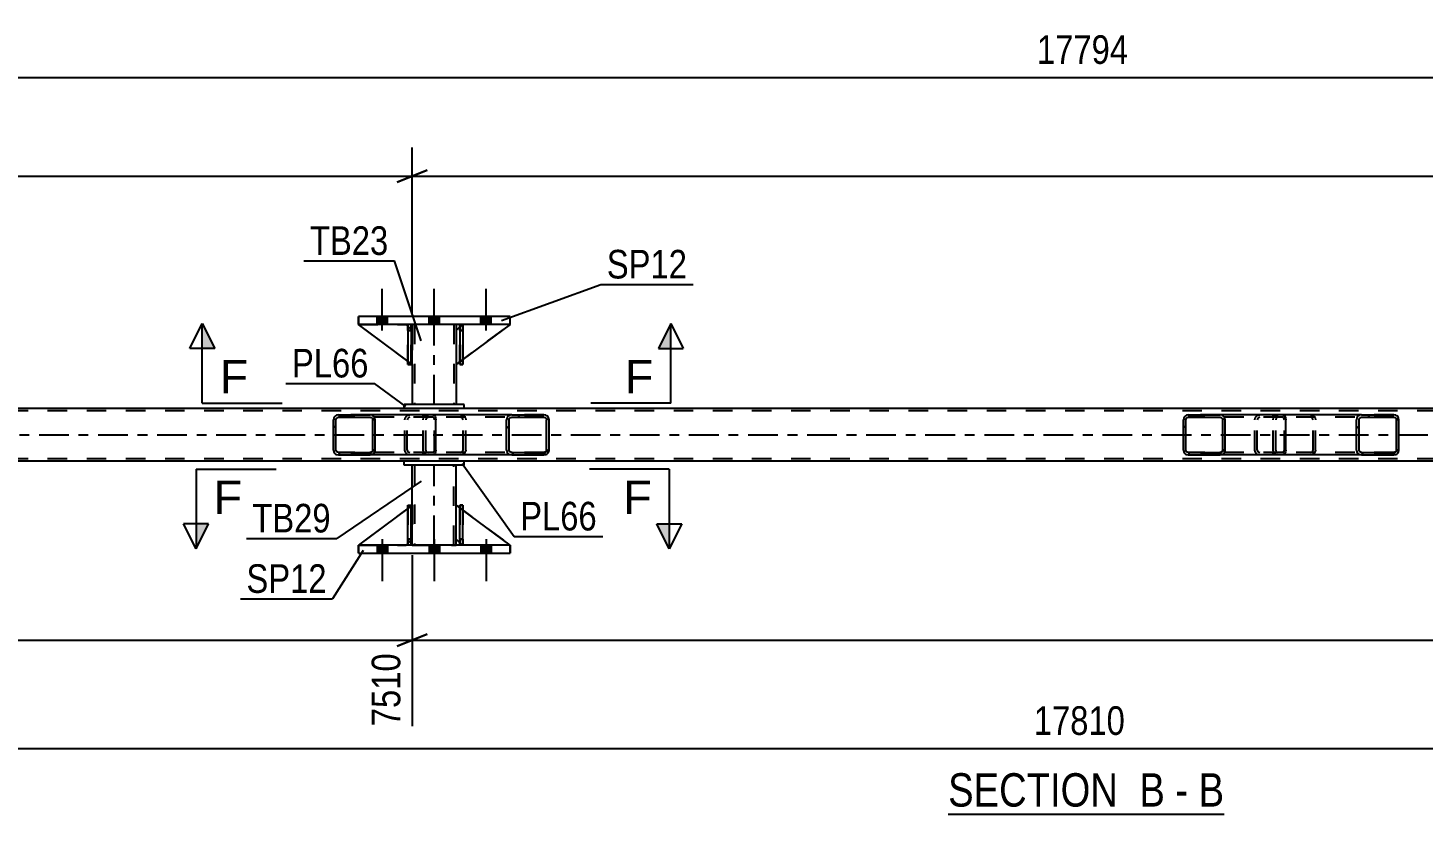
# Model space of a CAD drawing. Header units: millimetres. Extents: x 0 to 841, y 0 to 594.
# Drawn here: x 285.6 to 425.3, y 174.6 to 253.3 of the extents above; entities that cross this region are included whole.
import ezdxf

# ---------------------------------------------------------------- set-up
doc = ezdxf.new("R2010")
doc.units = ezdxf.units.MM
doc.linetypes.add('DXK_LINE_DOT2', pattern=[3.9198, 1.9599, -1.9599])
doc.linetypes.add('DXK_LINE_DOT3', pattern=[5.9187, 2.979, -0.9799, 0.9799, -0.9799])
doc.styles.add('Arial', font='ARIAL.TTF', dxfattribs={"height": 0.2})
doc.styles.add('Arial Narrow', font='ARIALN.TTF', dxfattribs={"height": 0.2})

# ---------------------------------------------------------------- blocks, each defined once
blk = doc.blocks.new('Unknown-275726623-12 - 4230')
at = {"color": 6, "linetype": 'Continuous'}
blk.add_line((377.76, 174.6), (405.41, 174.6), dxfattribs=at)
at = {"color": 0, "linetype": 'Continuous'}
for points in [[(395.87, 175.35), (395.87, 178.85), (377.76, 178.85), (377.76, 175.35)], [(399.48, 175.35), (399.48, 178.85), (396.92, 178.85), (396.92, 175.35)], [(401.8, 175.35), (401.8, 178.85), (400.53, 178.85), (400.53, 175.35)], [(405.41, 175.35), (405.41, 178.85), (402.85, 178.85), (402.85, 175.35)]]:
    blk.add_wipeout(points, dxfattribs=at)
at = {"color": 7, "linetype": 'Continuous', "style": 'Arial Narrow'}
for s, p in [('SECTION ', (377.76, 175.35)), ('B', (396.92, 175.35)), ('B', (402.85, 175.35)), ('-', (400.53, 175.35))]:
    blk.add_text(s, height=3.34, dxfattribs=at).set_placement(p)
blk = doc.blocks.new('Bolt-275726623-4284 - 4230')
at = {"linetype": 'Continuous'}
for points in [[(320.56, 223.61), (321.6, 223.61), (321.6, 224.41), (320.56, 224.41)], [(320.56, 223.61), (321.6, 223.61), (321.6, 224.41), (320.56, 224.41)], [(320.56, 223.61), (321.6, 223.61), (321.6, 224.41), (320.56, 224.41)], [(325.76, 223.61), (326.8, 223.61), (326.8, 224.41), (325.76, 224.41)], [(325.76, 223.61), (326.8, 223.61), (326.8, 224.41), (325.76, 224.41)], [(330.96, 223.61), (332, 223.61), (332, 224.41), (330.96, 224.41)], [(330.96, 223.61), (332, 223.61), (332, 224.41), (330.96, 224.41)], [(330.96, 223.61), (332, 223.61), (332, 224.41), (330.96, 224.41)]]:
    blk.add_hatch(color=1, dxfattribs=at).paths.add_polyline_path(points)
at = {"color": 1, "linetype": 'Continuous'}
for p, q in [((321.08, 223.01), (321.08, 227.21)), ((321.08, 223.01), (321.08, 227.21)), ((321.08, 223.01), (321.08, 227.21)), ((326.28, 223.01), (326.28, 227.21)), ((326.28, 223.01), (326.28, 227.21)), ((331.48, 223.01), (331.48, 227.21)), ((331.48, 223.01), (331.48, 227.21)), ((331.48, 223.01), (331.48, 227.21)), ((320.56, 223.61), (320.56, 224.41)), ((320.56, 223.61), (320.56, 224.41)), ((320.56, 223.61), (320.56, 224.41)), ((321.6, 223.61), (321.6, 224.41)), ((321.6, 223.61), (321.6, 224.41)), ((321.6, 223.61), (321.6, 224.41)), ((325.76, 223.61), (325.76, 224.41)), ((325.76, 223.61), (325.76, 224.41)), ((326.8, 223.61), (326.8, 224.41)), ((326.8, 223.61), (326.8, 224.41)), ((330.96, 223.61), (330.96, 224.41)), ((330.96, 223.61), (330.96, 224.41)), ((330.96, 223.61), (330.96, 224.41)), ((332, 223.61), (332, 224.41)), ((332, 223.61), (332, 224.41)), ((332, 223.61), (332, 224.41))]:
    blk.add_line(p, q, dxfattribs=at)
blk = doc.blocks.new('Part-275726623-4456 - 4230')
at = {"color": 7, "linetype": 'DXK_LINE_DOT2'}
for p, q in [((328.48, 202.13), (328.48, 205.53)), ((328.48, 205.53), (333.88, 201.53)), ((329.08, 201.53), (328.48, 202.13)), ((333.88, 201.53), (329.08, 201.53))]:
    blk.add_line(p, q, dxfattribs=at)
blk = doc.blocks.new('Bolt-275726623-4283 - 4230')
at = {"linetype": 'Continuous'}
for points in [[(321.6, 201.53), (320.56, 201.53), (320.56, 200.73), (321.6, 200.73)], [(321.6, 201.53), (320.56, 201.53), (320.56, 200.73), (321.6, 200.73)], [(321.6, 201.53), (320.56, 201.53), (320.56, 200.73), (321.6, 200.73)], [(326.8, 201.53), (325.76, 201.53), (325.76, 200.73), (326.8, 200.73)], [(326.8, 201.53), (325.76, 201.53), (325.76, 200.73), (326.8, 200.73)], [(332, 201.53), (330.96, 201.53), (330.96, 200.73), (332, 200.73)], [(332, 201.53), (330.96, 201.53), (330.96, 200.73), (332, 200.73)], [(332, 201.53), (330.96, 201.53), (330.96, 200.73), (332, 200.73)]]:
    blk.add_hatch(color=1, dxfattribs=at).paths.add_polyline_path(points)
at = {"color": 1, "linetype": 'Continuous'}
for p, q in [((320.56, 201.53), (320.56, 200.73)), ((320.56, 201.53), (320.56, 200.73)), ((320.56, 201.53), (320.56, 200.73)), ((321.08, 202.13), (321.08, 197.93)), ((321.08, 202.13), (321.08, 197.93)), ((321.08, 202.13), (321.08, 197.93)), ((321.6, 201.53), (321.6, 200.73)), ((321.6, 201.53), (321.6, 200.73)), ((321.6, 201.53), (321.6, 200.73)), ((325.76, 201.53), (325.76, 200.73)), ((325.76, 201.53), (325.76, 200.73)), ((326.28, 202.13), (326.28, 197.93)), ((326.28, 202.13), (326.28, 197.93)), ((326.8, 201.53), (326.8, 200.73)), ((326.8, 201.53), (326.8, 200.73)), ((330.96, 201.53), (330.96, 200.73)), ((330.96, 201.53), (330.96, 200.73)), ((330.96, 201.53), (330.96, 200.73)), ((331.48, 202.13), (331.48, 197.93)), ((331.48, 202.13), (331.48, 197.93)), ((331.48, 202.13), (331.48, 197.93)), ((332, 201.53), (332, 200.73)), ((332, 201.53), (332, 200.73)), ((332, 201.53), (332, 200.73))]:
    blk.add_line(p, q, dxfattribs=at)
blk = doc.blocks.new('Part-275726623-4400 - 4230')
at = {"color": 2, "linetype": 'Continuous'}
for p, q in [((324.08, 223.61), (324.08, 223.01)), ((328.48, 223.61), (328.48, 223.01)), ((324.08, 219.61), (324.08, 215.61)), ((328.48, 219.61), (328.48, 215.61))]:
    blk.add_line(p, q, dxfattribs=at)
at = {"color": 7, "linetype": 'DXK_LINE_DOT2'}
for p, q in [((328.48, 223.61), (324.08, 223.61)), ((324.08, 223.01), (324.08, 219.61)), ((324.32, 223.61), (324.32, 215.61)), ((328.24, 223.61), (328.24, 215.61)), ((328.48, 223.01), (328.48, 219.61)), ((328.48, 215.61), (324.08, 215.61))]:
    blk.add_line(p, q, dxfattribs=at)
at = {"color": 7, "linetype": 'DXK_LINE_DOT3'}
blk.add_line((326.28, 215.61), (326.28, 223.61), dxfattribs=at)
blk = doc.blocks.new('Part-275726623-4293 - 4230')
at = {"color": 7, "linetype": 'DXK_LINE_DOT2'}
for p, q in [((720.69, 214.97), (61.78, 214.97)), ((329.28, 215.21), (323.28, 215.21)), ((720.69, 210.17), (61.78, 210.17)), ((329.28, 209.93), (323.28, 209.93))]:
    blk.add_line(p, q, dxfattribs=at)
at = {"color": 2, "linetype": 'Continuous'}
for p, q in [((323.28, 215.21), (159.02, 215.21)), ((578.7, 215.21), (329.28, 215.21)), ((323.28, 209.93), (159.02, 209.93)), ((578.7, 209.93), (329.28, 209.93))]:
    blk.add_line(p, q, dxfattribs=at)
at = {"color": 7, "linetype": 'DXK_LINE_DOT3'}
blk.add_line((61.78, 212.57), (720.69, 212.57), dxfattribs=at)
blk = doc.blocks.new('Part-275726623-4294 - 4230')
at = {"linetype": 'Continuous'}
h = blk.add_hatch(dxfattribs=at)
h.set_pattern_fill('', scale=0.7, style=0, pattern_type=0)
h.set_pattern_definition([(45, (422.8798, 214.2723), (-1.57154, 1.57154), [])])
h.paths.add_polyline_path([(422.92, 214.09), (422.88, 214.27), (422.77, 214.43), (422.6, 214.53), (422.41, 214.57), (419.17, 214.57), (418.98, 214.53), (418.81, 214.43), (418.7, 214.27), (418.66, 214.09), (418.66, 211.05), (418.7, 210.86), (418.81, 210.71), (418.98, 210.61), (419.17, 210.57), (422.41, 210.57), (422.6, 210.61), (422.77, 210.71), (422.88, 210.86), (422.92, 211.05)])
h.paths.add_polyline_path([(422.64, 210.96), (422.59, 210.88), (422.51, 210.83), (422.41, 210.81), (419.17, 210.81), (419.08, 210.83), (418.99, 210.88), (418.94, 210.96), (418.92, 211.05), (418.92, 214.09), (418.94, 214.18), (418.99, 214.26), (419.08, 214.31), (419.17, 214.33), (422.41, 214.33), (422.51, 214.31), (422.59, 214.26), (422.64, 214.18), (422.66, 214.09), (422.66, 211.05)])
at = {"color": 7, "linetype": 'DXK_LINE_DOT2'}
for p, q in [((410.31, 214.09), (410.35, 214.27)), ((410.31, 211.05), (410.31, 214.09)), ((410.59, 214.18), (410.57, 214.09)), ((410.57, 211.05), (410.57, 214.09)), ((410.64, 214.26), (410.59, 214.18)), ((410.63, 214.53), (410.82, 214.57)), ((410.73, 214.31), (410.64, 214.26)), ((410.82, 214.33), (410.73, 214.31)), ((411.3, 214.57), (410.82, 214.57)), ((422.41, 214.33), (410.82, 214.33)), ((414.06, 214.57), (414.25, 214.53)), ((414.16, 214.31), (414.06, 214.33)), ((414.24, 214.26), (414.16, 214.31)), ((414.29, 214.18), (414.24, 214.26)), ((414.31, 214.09), (414.29, 214.18)), ((414.31, 211.05), (414.31, 214.09)), ((414.53, 214.27), (414.57, 214.09)), ((414.57, 211.05), (414.57, 214.09)), ((422.41, 214.57), (419.17, 214.57)), ((410.35, 210.86), (410.31, 211.05)), ((410.57, 211.05), (410.59, 210.96)), ((414.29, 210.96), (414.31, 211.05)), ((414.57, 211.05), (414.53, 210.86)), ((410.59, 210.96), (410.64, 210.88)), ((410.82, 210.57), (410.63, 210.61)), ((410.64, 210.88), (410.73, 210.83)), ((410.73, 210.83), (410.82, 210.81)), ((422.41, 210.81), (410.82, 210.81)), ((411.3, 210.57), (410.82, 210.57)), ((414.06, 210.81), (414.16, 210.83)), ((414.25, 210.61), (414.06, 210.57)), ((414.16, 210.83), (414.24, 210.88)), ((414.24, 210.88), (414.29, 210.96)), ((422.41, 210.57), (419.17, 210.57))]:
    blk.add_line(p, q, dxfattribs=at)
at = {"color": 2, "linetype": 'Continuous'}
for p, q in [((419.17, 214.57), (411.3, 214.57)), ((418.7, 214.27), (418.66, 214.09)), ((418.66, 211.05), (418.66, 214.09)), ((418.92, 214.09), (418.94, 214.18)), ((418.92, 211.05), (418.92, 214.09)), ((418.94, 214.18), (418.99, 214.26)), ((419.17, 214.57), (418.98, 214.53)), ((418.99, 214.26), (419.08, 214.31)), ((419.08, 214.31), (419.17, 214.33)), ((419.17, 214.57), (422.41, 214.57)), ((419.17, 214.33), (422.41, 214.33)), ((422.6, 214.53), (422.41, 214.57)), ((422.41, 214.33), (422.51, 214.31)), ((422.51, 214.31), (422.59, 214.26)), ((422.59, 214.26), (422.64, 214.18)), ((422.64, 214.18), (422.66, 214.09)), ((422.66, 211.05), (422.66, 214.09)), ((422.92, 214.09), (422.88, 214.27)), ((422.92, 211.05), (422.92, 214.09)), ((418.66, 211.05), (418.7, 210.86)), ((418.94, 210.96), (418.92, 211.05)), ((422.66, 211.05), (422.64, 210.96)), ((422.88, 210.86), (422.92, 211.05)), ((419.17, 210.57), (411.3, 210.57)), ((418.99, 210.88), (418.94, 210.96)), ((418.98, 210.61), (419.17, 210.57)), ((419.08, 210.83), (418.99, 210.88)), ((419.17, 210.81), (419.08, 210.83)), ((419.17, 210.81), (422.41, 210.81)), ((419.17, 210.57), (422.41, 210.57)), ((422.51, 210.83), (422.41, 210.81)), ((422.41, 210.57), (422.6, 210.61)), ((422.59, 210.88), (422.51, 210.83)), ((422.64, 210.96), (422.59, 210.88))]:
    blk.add_line(p, q, dxfattribs=at)
at = {"color": 7, "linetype": 'DXK_LINE_DOT2'}
for centre, start, end in [((410.8, 214.07), 110.7583, 155.68), ((414.08, 214.07), 24.32, 69.2417), ((410.8, 211.07), 204.32, 249.2417), ((414.08, 211.07), 290.7583, 335.68)]:
    blk.add_arc(centre, 0.496, start, end, dxfattribs=at)
at = {"color": 2, "linetype": 'Continuous'}
for centre, start, end in [((419.15, 214.07), 110.7583, 155.68), ((422.43, 214.07), 24.32, 69.2417), ((419.15, 211.07), 204.32, 249.2417), ((422.43, 211.07), 290.7583, 335.68)]:
    blk.add_arc(centre, 0.496, start, end, dxfattribs=at)
blk = doc.blocks.new('Part-275726623-4426 - 4230')
at = {"color": 2, "linetype": 'Continuous'}
for p, q in [((329.28, 209.93), (323.28, 209.93)), ((323.28, 209.53), (323.28, 209.93)), ((329.28, 209.53), (329.28, 209.93)), ((329.28, 209.53), (323.28, 209.53))]:
    blk.add_line(p, q, dxfattribs=at)
blk = doc.blocks.new('Part-275726623-4454 - 4230')
at = {"color": 7, "linetype": 'DXK_LINE_DOT2'}
for p, q in [((324.08, 205.53), (318.68, 201.53)), ((324.08, 202.13), (324.08, 205.53)), ((324.08, 205.53), (324.08, 202.13)), ((318.68, 201.53), (323.48, 201.53)), ((323.48, 201.53), (324.08, 202.13)), ((324.08, 202.13), (323.48, 201.53)), ((324.08, 202.13), (324.08, 202.13))]:
    blk.add_line(p, q, dxfattribs=at)
blk = doc.blocks.new('Part-275726623-4448 - 4230')
at = {"color": 7, "linetype": 'DXK_LINE_DOT2'}
for p, q in [((329.08, 223.61), (328.48, 223.01)), ((328.48, 219.61), (333.88, 223.61)), ((328.48, 223.01), (328.48, 219.61)), ((333.88, 223.61), (329.08, 223.61))]:
    blk.add_line(p, q, dxfattribs=at)
blk = doc.blocks.new('Part-275726623-4388 - 4230')
at = {"linetype": 'Continuous'}
h = blk.add_hatch(dxfattribs=at)
h.set_pattern_fill('', scale=0.7, style=0, pattern_type=0)
h.set_pattern_definition([(45, (320.3349, 214.2723), (-1.57154, 1.57154), [])])
h.paths.add_polyline_path([(320.37, 214.09), (320.33, 214.27), (320.23, 214.43), (320.06, 214.53), (319.87, 214.57), (316.69, 214.57), (316.49, 214.53), (316.33, 214.43), (316.22, 214.27), (316.18, 214.09), (316.18, 211.05), (316.22, 210.86), (316.33, 210.71), (316.49, 210.61), (316.69, 210.57), (319.87, 210.57), (320.06, 210.61), (320.23, 210.71), (320.33, 210.86), (320.37, 211.05)])
h.paths.add_polyline_path([(320.1, 210.96), (320.05, 210.88), (319.97, 210.83), (319.87, 210.81), (316.69, 210.81), (316.59, 210.83), (316.51, 210.88), (316.45, 210.96), (316.43, 211.05), (316.43, 214.09), (316.45, 214.18), (316.51, 214.26), (316.59, 214.31), (316.69, 214.33), (319.87, 214.33), (319.97, 214.31), (320.05, 214.26), (320.1, 214.18), (320.12, 214.09), (320.12, 211.05)])
at = {"color": 2, "linetype": 'Continuous'}
for p, q in [((316.22, 214.27), (316.18, 214.09)), ((316.18, 211.05), (316.18, 214.09)), ((316.43, 214.09), (316.45, 214.18)), ((316.43, 211.05), (316.43, 214.09)), ((316.45, 214.18), (316.51, 214.26)), ((316.69, 214.57), (316.49, 214.53)), ((316.51, 214.26), (316.59, 214.31)), ((316.59, 214.31), (316.69, 214.33)), ((316.69, 214.57), (319.87, 214.57)), ((316.69, 214.33), (319.87, 214.33)), ((326.17, 214.57), (319.87, 214.57)), ((320.06, 214.53), (319.87, 214.57)), ((319.87, 214.33), (319.97, 214.31)), ((319.97, 214.31), (320.05, 214.26)), ((320.05, 214.26), (320.1, 214.18)), ((320.1, 214.18), (320.12, 214.09)), ((320.12, 211.05), (320.12, 214.09)), ((320.37, 214.09), (320.33, 214.27)), ((320.37, 211.05), (320.37, 214.09)), ((326.17, 214.57), (326.27, 214.53)), ((326.27, 214.53), (326.36, 214.43)), ((326.36, 214.43), (326.42, 214.27)), ((326.42, 214.27), (326.44, 214.09)), ((326.44, 211.05), (326.44, 214.09)), ((316.18, 211.05), (316.22, 210.86)), ((316.45, 210.96), (316.43, 211.05)), ((320.12, 211.05), (320.1, 210.96)), ((320.33, 210.86), (320.37, 211.05)), ((326.44, 211.05), (326.42, 210.86)), ((316.51, 210.88), (316.45, 210.96)), ((316.49, 210.61), (316.69, 210.57)), ((316.59, 210.83), (316.51, 210.88)), ((316.69, 210.81), (316.59, 210.83)), ((316.69, 210.81), (319.87, 210.81)), ((316.69, 210.57), (319.87, 210.57)), ((319.97, 210.83), (319.87, 210.81)), ((319.87, 210.57), (320.06, 210.61)), ((326.17, 210.57), (319.87, 210.57)), ((320.05, 210.88), (319.97, 210.83)), ((320.1, 210.96), (320.05, 210.88)), ((326.27, 210.61), (326.17, 210.57)), ((326.36, 210.71), (326.27, 210.61)), ((326.42, 210.86), (326.36, 210.71))]:
    blk.add_line(p, q, dxfattribs=at)
at = {"color": 7, "linetype": 'DXK_LINE_DOT2'}
for p, q in [((319.87, 214.57), (316.69, 214.57)), ((326.17, 214.33), (316.69, 214.33)), ((323.33, 214.09), (323.37, 214.27)), ((323.33, 211.05), (323.33, 214.09)), ((323.6, 214.18), (323.58, 214.09)), ((323.58, 211.05), (323.58, 214.09)), ((323.66, 214.26), (323.6, 214.18)), ((323.64, 214.53), (323.84, 214.57)), ((323.74, 214.31), (323.66, 214.26)), ((323.84, 214.33), (323.74, 214.31)), ((325.18, 214.33), (325.18, 214.57)), ((326.22, 214.31), (326.17, 214.33)), ((326.27, 214.26), (326.22, 214.31)), ((326.3, 214.18), (326.27, 214.26)), ((326.31, 214.09), (326.3, 214.18)), ((326.31, 211.05), (326.31, 214.09)), ((323.37, 210.86), (323.33, 211.05)), ((323.58, 211.05), (323.6, 210.96)), ((326.3, 210.96), (326.31, 211.05)), ((326.17, 210.81), (316.69, 210.81)), ((319.87, 210.57), (316.69, 210.57)), ((323.6, 210.96), (323.66, 210.88)), ((323.84, 210.57), (323.64, 210.61)), ((323.66, 210.88), (323.68, 210.86)), ((323.68, 210.86), (323.74, 210.83)), ((323.74, 210.83), (323.84, 210.81)), ((325.18, 210.57), (325.18, 210.81)), ((326.17, 210.81), (326.22, 210.83)), ((326.22, 210.83), (326.27, 210.88)), ((326.27, 210.88), (326.3, 210.96))]:
    blk.add_line(p, q, dxfattribs=at)
at = {"color": 2, "linetype": 'Continuous'}
for centre, start, end in [((316.67, 214.07), 111.1941, 156.1506), ((319.88, 214.07), 23.8494, 68.8059), ((316.67, 211.06), 203.8494, 248.8059), ((319.88, 211.06), 291.1941, 336.1506)]:
    blk.add_arc(centre, 0.492, start, end, dxfattribs=at)
at = {"color": 7, "linetype": 'DXK_LINE_DOT2'}
for centre, start, end in [((323.82, 214.07), 111.1941, 156.1506), ((323.82, 211.06), 203.8494, 248.8059)]:
    blk.add_arc(centre, 0.492, start, end, dxfattribs=at)
blk = doc.blocks.new('Part-275726623-4389 - 4230')
at = {"linetype": 'Continuous'}
h = blk.add_hatch(dxfattribs=at)
h.set_pattern_fill('', scale=0.7, style=0, pattern_type=0)
h.set_pattern_definition([(45, (337.7456, 214.2723), (-1.57154, 1.57154), [])])
h.paths.add_polyline_path([(337.78, 214.09), (337.75, 214.27), (337.63, 214.43), (337.47, 214.53), (337.27, 214.57), (334.04, 214.57), (333.84, 214.53), (333.68, 214.43), (333.57, 214.27), (333.53, 214.09), (333.53, 211.05), (333.57, 210.86), (333.68, 210.71), (333.84, 210.61), (334.04, 210.57), (337.27, 210.57), (337.47, 210.61), (337.63, 210.71), (337.75, 210.86), (337.78, 211.05)])
h.paths.add_polyline_path([(337.51, 210.96), (337.45, 210.88), (337.37, 210.83), (337.27, 210.81), (334.04, 210.81), (333.94, 210.83), (333.86, 210.88), (333.8, 210.96), (333.78, 211.05), (333.78, 214.09), (333.8, 214.18), (333.86, 214.26), (333.94, 214.31), (334.04, 214.33), (337.27, 214.33), (337.37, 214.31), (337.45, 214.26), (337.51, 214.18), (337.53, 214.09), (337.53, 211.05)])
at = {"color": 7, "linetype": 'DXK_LINE_DOT2'}
for p, q in [((325.18, 214.09), (325.22, 214.27)), ((325.18, 211.05), (325.18, 214.09)), ((325.45, 214.18), (325.43, 214.09)), ((325.43, 211.05), (325.43, 214.09)), ((325.51, 214.26), (325.45, 214.18)), ((325.49, 214.53), (325.69, 214.57)), ((325.59, 214.31), (325.51, 214.26)), ((325.69, 214.33), (325.59, 214.31)), ((326.17, 214.57), (325.69, 214.57)), ((337.27, 214.33), (325.69, 214.33)), ((328.92, 214.57), (329.12, 214.53)), ((329.02, 214.31), (328.92, 214.33)), ((329.1, 214.26), (329.02, 214.31)), ((329.16, 214.18), (329.1, 214.26)), ((329.18, 214.09), (329.16, 214.18)), ((329.18, 211.05), (329.18, 214.09)), ((329.4, 214.27), (329.44, 214.09)), ((329.44, 211.05), (329.44, 214.09)), ((337.27, 214.57), (334.04, 214.57)), ((325.22, 210.86), (325.18, 211.05)), ((325.43, 211.05), (325.45, 210.96)), ((329.16, 210.96), (329.18, 211.05)), ((329.44, 211.05), (329.4, 210.86)), ((325.45, 210.96), (325.51, 210.88)), ((325.69, 210.57), (325.49, 210.61)), ((325.51, 210.88), (325.59, 210.83)), ((325.59, 210.83), (325.69, 210.81)), ((337.27, 210.81), (325.69, 210.81)), ((326.17, 210.57), (325.69, 210.57)), ((328.92, 210.81), (329.02, 210.83)), ((329.12, 210.61), (328.92, 210.57)), ((329.02, 210.83), (329.1, 210.88)), ((329.1, 210.88), (329.16, 210.96)), ((337.27, 210.57), (334.04, 210.57))]:
    blk.add_line(p, q, dxfattribs=at)
at = {"color": 2, "linetype": 'Continuous'}
for p, q in [((334.04, 214.57), (326.17, 214.57)), ((333.57, 214.27), (333.53, 214.09)), ((333.53, 211.05), (333.53, 214.09)), ((333.78, 214.09), (333.8, 214.18)), ((333.78, 211.05), (333.78, 214.09)), ((333.8, 214.18), (333.86, 214.26)), ((334.04, 214.57), (333.84, 214.53)), ((333.86, 214.26), (333.94, 214.31)), ((333.94, 214.31), (334.04, 214.33)), ((334.04, 214.57), (337.27, 214.57)), ((334.04, 214.33), (337.27, 214.33)), ((337.47, 214.53), (337.27, 214.57)), ((337.27, 214.33), (337.37, 214.31)), ((337.37, 214.31), (337.45, 214.26)), ((337.45, 214.26), (337.51, 214.18)), ((337.51, 214.18), (337.53, 214.09)), ((337.53, 211.05), (337.53, 214.09)), ((337.78, 214.09), (337.75, 214.27)), ((337.78, 211.05), (337.78, 214.09)), ((333.53, 211.05), (333.57, 210.86)), ((333.8, 210.96), (333.78, 211.05)), ((337.53, 211.05), (337.51, 210.96)), ((337.75, 210.86), (337.78, 211.05)), ((334.04, 210.57), (326.17, 210.57)), ((333.86, 210.88), (333.8, 210.96)), ((333.84, 210.61), (334.04, 210.57)), ((333.94, 210.83), (333.86, 210.88)), ((334.04, 210.81), (333.94, 210.83)), ((334.04, 210.81), (337.27, 210.81)), ((334.04, 210.57), (337.27, 210.57)), ((337.37, 210.83), (337.27, 210.81)), ((337.27, 210.57), (337.47, 210.61)), ((337.45, 210.88), (337.37, 210.83)), ((337.51, 210.96), (337.45, 210.88))]:
    blk.add_line(p, q, dxfattribs=at)
at = {"color": 7, "linetype": 'DXK_LINE_DOT2'}
for centre, start, end in [((325.67, 214.07), 110.7583, 155.68), ((328.94, 214.07), 24.32, 69.2417), ((325.67, 211.07), 204.32, 249.2417), ((328.94, 211.07), 290.7583, 335.68)]:
    blk.add_arc(centre, 0.496, start, end, dxfattribs=at)
at = {"color": 2, "linetype": 'Continuous'}
for centre, start, end in [((334.02, 214.07), 110.7583, 155.68), ((337.29, 214.07), 24.32, 69.2417), ((334.02, 211.07), 204.32, 249.2417), ((337.29, 211.07), 290.7583, 335.68)]:
    blk.add_arc(centre, 0.496, start, end, dxfattribs=at)
blk = doc.blocks.new('Part-275726623-4390 - 4230')
at = {"linetype": 'Continuous'}
h = blk.add_hatch(dxfattribs=at)
h.set_pattern_fill('', scale=0.7, style=0, pattern_type=0)
h.set_pattern_definition([(45, (405.469, 214.2723), (-1.57154, 1.57154), [])])
h.paths.add_polyline_path([(405.51, 214.09), (405.47, 214.27), (405.36, 214.43), (405.2, 214.53), (405, 214.57), (401.82, 214.57), (401.63, 214.53), (401.46, 214.43), (401.36, 214.27), (401.32, 214.09), (401.32, 211.05), (401.36, 210.86), (401.46, 210.71), (401.63, 210.61), (401.82, 210.57), (405, 210.57), (405.2, 210.61), (405.36, 210.71), (405.47, 210.86), (405.51, 211.05)])
h.paths.add_polyline_path([(405.24, 210.96), (405.18, 210.88), (405.1, 210.83), (405, 210.81), (401.82, 210.81), (401.72, 210.83), (401.64, 210.88), (401.59, 210.96), (401.57, 211.05), (401.57, 214.09), (401.59, 214.18), (401.64, 214.26), (401.72, 214.31), (401.82, 214.33), (405, 214.33), (405.1, 214.31), (405.18, 214.26), (405.24, 214.18), (405.26, 214.09), (405.26, 211.05)])
at = {"color": 2, "linetype": 'Continuous'}
for p, q in [((401.36, 214.27), (401.32, 214.09)), ((401.32, 211.05), (401.32, 214.09)), ((401.57, 214.09), (401.59, 214.18)), ((401.57, 211.05), (401.57, 214.09)), ((401.59, 214.18), (401.64, 214.26)), ((401.82, 214.57), (401.63, 214.53)), ((401.64, 214.26), (401.72, 214.31)), ((401.72, 214.31), (401.82, 214.33)), ((401.82, 214.57), (405, 214.57)), ((401.82, 214.33), (405, 214.33)), ((411.3, 214.57), (405, 214.57)), ((405.2, 214.53), (405, 214.57)), ((405, 214.33), (405.1, 214.31)), ((405.1, 214.31), (405.18, 214.26)), ((405.18, 214.26), (405.24, 214.18)), ((405.24, 214.18), (405.26, 214.09)), ((405.26, 211.05), (405.26, 214.09)), ((405.51, 214.09), (405.47, 214.27)), ((405.51, 211.05), (405.51, 214.09)), ((411.3, 214.57), (411.41, 214.53)), ((411.41, 214.53), (411.5, 214.43)), ((411.5, 214.43), (411.56, 214.27)), ((411.56, 214.27), (411.58, 214.09)), ((411.58, 211.05), (411.58, 214.09)), ((401.32, 211.05), (401.36, 210.86)), ((401.59, 210.96), (401.57, 211.05)), ((405.26, 211.05), (405.24, 210.96)), ((405.47, 210.86), (405.51, 211.05)), ((411.58, 211.05), (411.56, 210.86)), ((401.64, 210.88), (401.59, 210.96)), ((401.63, 210.61), (401.82, 210.57)), ((401.72, 210.83), (401.64, 210.88)), ((401.82, 210.81), (401.72, 210.83)), ((401.82, 210.81), (405, 210.81)), ((401.82, 210.57), (405, 210.57)), ((405.1, 210.83), (405, 210.81)), ((405, 210.57), (405.2, 210.61)), ((411.3, 210.57), (405, 210.57)), ((405.18, 210.88), (405.1, 210.83)), ((405.24, 210.96), (405.18, 210.88)), ((411.41, 210.61), (411.3, 210.57)), ((411.5, 210.71), (411.41, 210.61)), ((411.56, 210.86), (411.5, 210.71))]:
    blk.add_line(p, q, dxfattribs=at)
at = {"color": 7, "linetype": 'DXK_LINE_DOT2'}
for p, q in [((405, 214.57), (401.82, 214.57)), ((411.3, 214.33), (401.82, 214.33)), ((408.47, 214.09), (408.51, 214.27)), ((408.47, 211.05), (408.47, 214.09)), ((408.74, 214.18), (408.72, 214.09)), ((408.72, 211.05), (408.72, 214.09)), ((408.79, 214.26), (408.74, 214.18)), ((408.78, 214.53), (408.97, 214.57)), ((408.87, 214.31), (408.79, 214.26)), ((408.97, 214.33), (408.87, 214.31)), ((410.31, 214.33), (410.31, 214.57)), ((411.36, 214.31), (411.3, 214.33)), ((411.4, 214.26), (411.36, 214.31)), ((411.43, 214.18), (411.4, 214.26)), ((411.44, 214.09), (411.43, 214.18)), ((411.44, 211.05), (411.44, 214.09)), ((408.51, 210.86), (408.47, 211.05)), ((408.72, 211.05), (408.74, 210.96)), ((411.43, 210.96), (411.44, 211.05)), ((411.3, 210.81), (401.82, 210.81)), ((405, 210.57), (401.82, 210.57)), ((408.74, 210.96), (408.79, 210.88)), ((408.97, 210.57), (408.78, 210.61)), ((408.79, 210.88), (408.81, 210.86)), ((408.81, 210.86), (408.87, 210.83)), ((408.87, 210.83), (408.97, 210.81)), ((410.31, 210.57), (410.31, 210.81)), ((411.3, 210.81), (411.36, 210.83)), ((411.36, 210.83), (411.4, 210.88)), ((411.4, 210.88), (411.43, 210.96))]:
    blk.add_line(p, q, dxfattribs=at)
at = {"color": 2, "linetype": 'Continuous'}
for centre, start, end in [((401.81, 214.07), 111.1941, 156.1506), ((405.02, 214.07), 23.8494, 68.8059), ((401.81, 211.06), 203.8494, 248.8059), ((405.02, 211.06), 291.1941, 336.1506)]:
    blk.add_arc(centre, 0.492, start, end, dxfattribs=at)
at = {"color": 7, "linetype": 'DXK_LINE_DOT2'}
for centre, start, end in [((408.96, 214.07), 111.1941, 156.1506), ((408.96, 211.06), 203.8494, 248.8059)]:
    blk.add_arc(centre, 0.492, start, end, dxfattribs=at)
blk = doc.blocks.new('Part-275726623-4421 - 4230')
at = {"color": 2, "linetype": 'Continuous'}
for p, q in [((329.28, 215.61), (323.28, 215.61)), ((323.28, 215.21), (323.28, 215.61)), ((329.28, 215.21), (329.28, 215.61)), ((329.28, 215.21), (323.28, 215.21))]:
    blk.add_line(p, q, dxfattribs=at)
blk = doc.blocks.new('Part-275726623-4431 - 4230')
at = {"color": 2, "linetype": 'Continuous'}
for p, q in [((324.08, 205.53), (324.08, 209.53)), ((328.48, 205.53), (328.48, 209.53)), ((324.08, 201.53), (324.08, 202.13)), ((328.48, 201.53), (328.48, 202.13))]:
    blk.add_line(p, q, dxfattribs=at)
at = {"color": 7, "linetype": 'DXK_LINE_DOT2'}
for p, q in [((328.48, 209.53), (324.08, 209.53)), ((324.32, 209.53), (324.32, 201.53)), ((328.24, 201.53), (328.24, 209.53)), ((324.08, 202.13), (324.08, 205.53)), ((328.48, 202.13), (328.48, 205.53)), ((324.08, 201.53), (328.48, 201.53))]:
    blk.add_line(p, q, dxfattribs=at)
at = {"color": 7, "linetype": 'DXK_LINE_DOT3'}
blk.add_line((326.28, 201.53), (326.28, 209.53), dxfattribs=at)
blk = doc.blocks.new('Part-275726623-4436 - 4230')
at = {"color": 2, "linetype": 'Continuous'}
for p, q in [((333.88, 224.41), (318.68, 224.41)), ((318.68, 223.61), (318.68, 224.41)), ((333.88, 223.61), (333.88, 224.41)), ((333.88, 223.61), (318.68, 223.61))]:
    blk.add_line(p, q, dxfattribs=at)
at = {"color": 7, "linetype": 'DXK_LINE_DOT2'}
for p, q in [((318.68, 224.41), (318.68, 223.61)), ((333.88, 223.61), (333.88, 224.41))]:
    blk.add_line(p, q, dxfattribs=at)
blk = doc.blocks.new('Part-275726623-4441 - 4230')
at = {"color": 2, "linetype": 'Continuous'}
for p, q in [((318.68, 200.73), (318.68, 201.53)), ((333.88, 201.53), (318.68, 201.53)), ((333.88, 200.73), (333.88, 201.53)), ((318.68, 200.73), (333.88, 200.73))]:
    blk.add_line(p, q, dxfattribs=at)
at = {"color": 7, "linetype": 'DXK_LINE_DOT2'}
for p, q in [((318.68, 201.53), (318.68, 200.73)), ((333.88, 201.53), (333.88, 200.73))]:
    blk.add_line(p, q, dxfattribs=at)
blk = doc.blocks.new('Part-275726623-4442 - 4230')
at = {"color": 7, "linetype": 'DXK_LINE_DOT2'}
for p, q in [((328.84, 223.01), (328.84, 223.61)), ((328.84, 223.61), (328.84, 223.61)), ((328.84, 223.61), (328.84, 219.61)), ((329.16, 223.61), (328.84, 223.61)), ((328.84, 219.61), (328.84, 223.01)), ((328.84, 223.01), (329.16, 223.01)), ((329.16, 223.01), (329.16, 223.61)), ((329.16, 219.61), (329.16, 223.61)), ((329.16, 223.01), (329.16, 219.61)), ((328.84, 219.61), (329.16, 219.61))]:
    blk.add_line(p, q, dxfattribs=at)
blk = doc.blocks.new('Part-275726623-4443 - 4230')
at = {"color": 7, "linetype": 'DXK_LINE_DOT2'}
for p, q in [((323.64, 223.01), (323.64, 223.61)), ((323.64, 223.61), (323.64, 223.61)), ((323.64, 223.61), (323.64, 219.61)), ((323.96, 223.61), (323.64, 223.61)), ((323.64, 219.61), (323.64, 223.01)), ((323.64, 223.01), (323.96, 223.01)), ((323.96, 223.01), (323.96, 223.61)), ((323.96, 219.61), (323.96, 223.61)), ((323.96, 223.01), (323.96, 219.61)), ((323.64, 219.61), (323.96, 219.61))]:
    blk.add_line(p, q, dxfattribs=at)
blk = doc.blocks.new('Part-275726623-4444 - 4230')
at = {"color": 2, "linetype": 'Continuous'}
for p, q in [((329.16, 223.61), (328.84, 223.61)), ((328.84, 223.61), (328.84, 219.61)), ((329.16, 223.61), (329.16, 223.61)), ((329.16, 223.61), (329.16, 219.61)), ((329.16, 219.61), (328.84, 219.61))]:
    blk.add_line(p, q, dxfattribs=at)
at = {"color": 7, "linetype": 'DXK_LINE_DOT2'}
for p, q in [((328.84, 223.01), (328.84, 223.61)), ((329.16, 223.01), (328.84, 223.01)), ((328.84, 223.01), (328.84, 219.61)), ((329.16, 223.01), (329.16, 223.61)), ((329.16, 223.61), (329.16, 223.61)), ((329.16, 219.61), (329.16, 223.01))]:
    blk.add_line(p, q, dxfattribs=at)
blk = doc.blocks.new('Part-275726623-4445 - 4230')
at = {"color": 2, "linetype": 'Continuous'}
for p, q in [((323.96, 223.61), (323.64, 223.61)), ((323.64, 223.61), (323.64, 219.61)), ((323.96, 223.61), (323.96, 223.61)), ((323.96, 223.61), (323.96, 219.61)), ((323.96, 219.61), (323.64, 219.61))]:
    blk.add_line(p, q, dxfattribs=at)
at = {"color": 7, "linetype": 'DXK_LINE_DOT2'}
for p, q in [((323.64, 223.01), (323.64, 223.61)), ((323.96, 223.01), (323.64, 223.01)), ((323.64, 223.01), (323.64, 219.61)), ((323.96, 223.01), (323.96, 223.61)), ((323.96, 223.61), (323.96, 223.61)), ((323.96, 219.61), (323.96, 223.01))]:
    blk.add_line(p, q, dxfattribs=at)
blk = doc.blocks.new('Part-275726623-4446 - 4230')
at = {"color": 7, "linetype": 'DXK_LINE_DOT2'}
for p, q in [((324.08, 219.61), (318.68, 223.61)), ((318.68, 223.61), (323.48, 223.61)), ((323.48, 223.61), (324.08, 223.01)), ((324.08, 223.01), (323.48, 223.61)), ((324.08, 223.01), (324.08, 219.61)), ((324.08, 223.01), (324.08, 223.01)), ((324.08, 223.01), (324.08, 219.61))]:
    blk.add_line(p, q, dxfattribs=at)
blk = doc.blocks.new('Part-275726623-4447 - 4230')
at = {"color": 2, "linetype": 'Continuous'}
for p, q in [((323.64, 219.94), (318.68, 223.61)), ((323.64, 223.45), (323.48, 223.61)), ((324.08, 223.01), (323.96, 223.13)), ((324.08, 223.01), (324.08, 223.01)), ((324.08, 219.61), (324.08, 223.01)), ((323.96, 219.7), (324.08, 219.61)), ((324.08, 219.61), (324.08, 219.61))]:
    blk.add_line(p, q, dxfattribs=at)
at = {"color": 7, "linetype": 'DXK_LINE_DOT2'}
for p, q in [((323.48, 223.61), (318.68, 223.61)), ((323.48, 223.61), (324.08, 223.01)), ((323.96, 223.13), (323.64, 223.45)), ((324.08, 223.01), (324.08, 219.61)), ((323.96, 219.7), (323.64, 219.94))]:
    blk.add_line(p, q, dxfattribs=at)
blk = doc.blocks.new('Part-275726623-4449 - 4230')
at = {"color": 2, "linetype": 'Continuous'}
for p, q in [((328.84, 223.36), (328.48, 223.01)), ((328.48, 223.01), (328.48, 219.61)), ((333.88, 223.61), (329.16, 220.11)), ((328.84, 219.87), (328.48, 219.61))]:
    blk.add_line(p, q, dxfattribs=at)
at = {"color": 7, "linetype": 'DXK_LINE_DOT2'}
for p, q in [((329.08, 223.61), (328.84, 223.36)), ((333.88, 223.61), (329.08, 223.61)), ((329.16, 220.11), (328.84, 219.87))]:
    blk.add_line(p, q, dxfattribs=at)
blk = doc.blocks.new('Part-275726623-4450 - 4230')
at = {"color": 7, "linetype": 'DXK_LINE_DOT2'}
for p, q in [((329.16, 205.53), (328.84, 205.53)), ((328.84, 202.13), (328.84, 205.53)), ((328.84, 205.53), (328.84, 201.53)), ((329.16, 205.53), (329.16, 202.13)), ((329.16, 201.53), (329.16, 205.53)), ((329.16, 202.13), (328.84, 202.13)), ((328.84, 201.53), (328.84, 202.13)), ((329.16, 201.53), (328.84, 201.53)), ((329.16, 202.13), (329.16, 201.53)), ((329.16, 201.53), (329.16, 201.53))]:
    blk.add_line(p, q, dxfattribs=at)
blk = doc.blocks.new('Part-275726623-4451 - 4230')
at = {"color": 7, "linetype": 'DXK_LINE_DOT2'}
for p, q in [((323.64, 205.53), (323.96, 205.53)), ((323.64, 202.13), (323.64, 205.53)), ((323.64, 205.53), (323.64, 201.53)), ((323.96, 205.53), (323.96, 202.13)), ((323.96, 201.53), (323.96, 205.43)), ((323.96, 202.13), (323.64, 202.13)), ((323.64, 201.53), (323.64, 202.13)), ((323.96, 201.53), (323.64, 201.53)), ((323.96, 202.13), (323.96, 201.53)), ((323.96, 201.53), (323.96, 201.53))]:
    blk.add_line(p, q, dxfattribs=at)
blk = doc.blocks.new('Part-275726623-4452 - 4230')
at = {"color": 2, "linetype": 'Continuous'}
for p, q in [((328.84, 201.53), (328.84, 205.53)), ((328.84, 205.53), (329.16, 205.53)), ((329.16, 201.53), (329.16, 205.53)), ((328.84, 201.53), (328.84, 201.53)), ((329.16, 201.53), (328.84, 201.53))]:
    blk.add_line(p, q, dxfattribs=at)
at = {"color": 7, "linetype": 'DXK_LINE_DOT2'}
for p, q in [((328.84, 205.53), (328.84, 202.13)), ((329.16, 202.13), (329.16, 205.53)), ((328.84, 202.13), (328.84, 201.53)), ((328.84, 202.13), (329.16, 202.13)), ((329.16, 201.53), (329.16, 202.13)), ((329.16, 201.53), (329.16, 201.53))]:
    blk.add_line(p, q, dxfattribs=at)
blk = doc.blocks.new('Part-275726623-4453 - 4230')
at = {"color": 2, "linetype": 'Continuous'}
for p, q in [((323.64, 201.53), (323.64, 205.53)), ((323.64, 205.53), (323.96, 205.53)), ((323.96, 201.53), (323.96, 205.53)), ((323.64, 201.53), (323.64, 201.53)), ((323.96, 201.53), (323.64, 201.53))]:
    blk.add_line(p, q, dxfattribs=at)
at = {"color": 7, "linetype": 'DXK_LINE_DOT2'}
for p, q in [((323.64, 205.53), (323.64, 202.13)), ((323.96, 202.13), (323.96, 205.53)), ((323.64, 202.13), (323.64, 201.53)), ((323.64, 202.13), (323.96, 202.13)), ((323.96, 201.53), (323.96, 202.13)), ((323.96, 201.53), (323.96, 201.53))]:
    blk.add_line(p, q, dxfattribs=at)
blk = doc.blocks.new('Part-275726623-4455 - 4230')
at = {"color": 2, "linetype": 'Continuous'}
for p, q in [((324.08, 205.53), (323.96, 205.44)), ((324.08, 202.13), (324.08, 205.53)), ((323.64, 205.2), (318.68, 201.53)), ((323.64, 201.68), (323.48, 201.53)), ((324.08, 202.13), (323.96, 202)), ((324.08, 202.13), (324.08, 202.13))]:
    blk.add_line(p, q, dxfattribs=at)
at = {"color": 7, "linetype": 'DXK_LINE_DOT2'}
for p, q in [((324.08, 202.13), (324.08, 205.53)), ((323.96, 205.44), (323.64, 205.2)), ((318.68, 201.53), (323.48, 201.53)), ((324.08, 202.13), (323.48, 201.53)), ((323.96, 202), (323.64, 201.68))]:
    blk.add_line(p, q, dxfattribs=at)
blk = doc.blocks.new('Part-275726623-4457 - 4230')
at = {"color": 2, "linetype": 'Continuous'}
for p, q in [((328.48, 202.13), (328.48, 205.53)), ((328.84, 205.27), (328.48, 205.53)), ((333.88, 201.53), (329.16, 205.03)), ((328.84, 201.77), (328.48, 202.13))]:
    blk.add_line(p, q, dxfattribs=at)
at = {"color": 7, "linetype": 'DXK_LINE_DOT2'}
for p, q in [((329.16, 205.03), (328.84, 205.27)), ((329.08, 201.53), (328.84, 201.77)), ((333.88, 201.53), (329.08, 201.53)), ((333.88, 201.53), (333.88, 201.53)), ((333.88, 201.53), (333.88, 201.53))]:
    blk.add_line(p, q, dxfattribs=at)
blk = doc.blocks.new('StraightDimension-275726623-4513 - 4230')
at = {"color": 7, "linetype": 'Continuous'}
blk.add_line((52.52, 181.18), (729.31, 181.18), dxfattribs=at)
at = {"color": 0}
blk.add_wipeout([(396.08, 181.93), (396.08, 186.13), (385.74, 186.13), (385.74, 181.93)], dxfattribs=at)
at = {"color": 3, "style": 'Arial Narrow'}
blk.add_text('17810', height=2.863, dxfattribs=at).set_placement((386.34, 182.53))
blk = doc.blocks.new('StraightDimension-275726623-4536 - 4230')
at = {"color": 7, "linetype": 'Continuous'}
for p, q in [((324.08, 200.53), (324.08, 183.4)), ((325.58, 192.61), (322.58, 191.41)), ((324.08, 192.01), (579.5, 192.01))]:
    blk.add_line(p, q, dxfattribs=at)
blk = doc.blocks.new('StraightDimension-275726623-4542 - 4230')
at = {"color": 7, "linetype": 'Continuous'}
for p, q in [((153.82, 200.53), (153.82, 183.4)), ((324.08, 200.53), (324.08, 183.4)), ((155.32, 192.61), (152.32, 191.41)), ((153.82, 192.01), (324.08, 192.01)), ((322.58, 191.41), (325.58, 192.61))]:
    blk.add_line(p, q, dxfattribs=at)
at = {"color": 0}
blk.add_wipeout([(243.21, 192.76), (243.21, 196.96), (234.69, 196.96), (234.69, 192.76)], dxfattribs=at)
at = {"color": 3, "style": 'Arial Narrow'}
blk.add_text('4257', height=2.863, dxfattribs=at).set_placement((235.29, 193.36))
at = {"color": 0, "linetype": 'Continuous'}
blk.add_wipeout([(323.48, 191.31), (319.28, 191.31), (319.28, 182.8), (323.48, 182.8)], dxfattribs=at)
at = {"color": 3, "linetype": 'Continuous', "style": 'Arial Narrow'}
blk.add_text('7510', height=2.863, rotation=90.0002, dxfattribs=at).set_placement((322.88, 183.4))
blk = doc.blocks.new('StraightDimension-275726623-4558 - 4230')
at = {"color": 7, "linetype": 'Continuous'}
for p, q in [((153.82, 224.61), (153.82, 241.34)), ((324.08, 224.61), (324.08, 241.34)), ((155.32, 239.09), (152.32, 237.89)), ((322.58, 237.89), (325.58, 239.09)), ((153.82, 238.49), (324.08, 238.49))]:
    blk.add_line(p, q, dxfattribs=at)
at = {"color": 0}
blk.add_wipeout([(243.21, 239.24), (243.21, 243.44), (234.69, 243.44), (234.69, 239.24)], dxfattribs=at)
at = {"color": 3, "style": 'Arial Narrow'}
blk.add_text('4257', height=2.863, dxfattribs=at).set_placement((235.29, 239.84))
blk = doc.blocks.new('StraightDimension-275726623-4563 - 4230')
at = {"color": 7, "linetype": 'Continuous'}
for p, q in [((324.08, 224.61), (324.08, 241.34)), ((325.58, 239.09), (322.58, 237.89)), ((324.08, 238.49), (579.5, 238.49))]:
    blk.add_line(p, q, dxfattribs=at)
blk = doc.blocks.new('StraightDimension-275726623-7610 - 4230')
at = {"color": 7, "linetype": 'Continuous'}
blk.add_line((53.16, 248.37), (729.31, 248.37), dxfattribs=at)
at = {"color": 0}
blk.add_wipeout([(396.4, 249.12), (396.4, 253.32), (386.06, 253.32), (386.06, 249.12)], dxfattribs=at)
at = {"color": 3, "style": 'Arial Narrow'}
blk.add_text('17794', height=2.863, dxfattribs=at).set_placement((386.66, 249.72))
blk = doc.blocks.new('Mark-275726623-4422 - 4230')
at = {"color": 0}
blk.add_wipeout([(342.57, 203), (342.57, 206), (334.89, 206), (334.89, 203)], dxfattribs=at)
blk.add_wipeout([(342.57, 203), (342.57, 206), (334.89, 206), (334.89, 203)], dxfattribs=at)
at = {"color": 30, "linetype": 'Continuous'}
for p, q in [((329.09, 209.72), (334.29, 202.4)), ((334.29, 202.4), (343.17, 202.4))]:
    blk.add_line(p, q, dxfattribs=at)
at = {"color": 3, "style": 'Arial Narrow'}
blk.add_text('PL66', height=2.863, dxfattribs=at).set_placement((334.89, 203))
blk = doc.blocks.new('Mark-275726623-4396 - 4230')
at = {"color": 0}
blk.add_wipeout([(321.69, 230.59), (321.69, 233.59), (313.83, 233.59), (313.83, 230.59)], dxfattribs=at)
blk.add_wipeout([(321.69, 230.59), (321.69, 233.59), (313.83, 233.59), (313.83, 230.59)], dxfattribs=at)
at = {"color": 30, "linetype": 'Continuous'}
for p in [(313.23, 229.99), (324.98, 222)]:
    blk.add_line(p, (322.29, 229.99), dxfattribs=at)
at = {"color": 3, "style": 'Arial Narrow'}
blk.add_text('TB23', height=2.863, dxfattribs=at).set_placement((313.83, 230.59))
blk = doc.blocks.new('Mark-275726623-4432 - 4230')
at = {"color": 0}
blk.add_wipeout([(351.61, 228.23), (351.61, 231.23), (343.57, 231.23), (343.57, 228.23)], dxfattribs=at)
blk.add_wipeout([(351.61, 228.23), (351.61, 231.23), (343.57, 231.23), (343.57, 228.23)], dxfattribs=at)
at = {"color": 30, "linetype": 'Continuous'}
for p, q in [((333.03, 224.01), (342.97, 227.63)), ((342.97, 227.63), (352.21, 227.63))]:
    blk.add_line(p, q, dxfattribs=at)
at = {"color": 3, "style": 'Arial Narrow'}
blk.add_text('SP12', height=2.863, dxfattribs=at).set_placement((343.57, 228.23))
blk = doc.blocks.new('Mark-275726623-4417 - 4230')
at = {"color": 0}
blk.add_wipeout([(319.7, 218.32), (319.7, 221.32), (312.03, 221.32), (312.03, 218.32)], dxfattribs=at)
blk.add_wipeout([(319.7, 218.32), (319.7, 221.32), (312.03, 221.32), (312.03, 218.32)], dxfattribs=at)
at = {"color": 30, "linetype": 'Continuous'}
for p in [(311.43, 217.72), (323.45, 215.42)]:
    blk.add_line(p, (320.3, 217.72), dxfattribs=at)
at = {"color": 3, "style": 'Arial Narrow'}
blk.add_text('PL66', height=2.863, dxfattribs=at).set_placement((312.03, 218.32))
blk = doc.blocks.new('Mark-275726623-4427 - 4230')
at = {"color": 0}
blk.add_wipeout([(315.92, 202.8), (315.92, 205.8), (308.06, 205.8), (308.06, 202.8)], dxfattribs=at)
blk.add_wipeout([(315.92, 202.8), (315.92, 205.8), (308.06, 205.8), (308.06, 202.8)], dxfattribs=at)
at = {"color": 30, "linetype": 'Continuous'}
for p in [(324.98, 207.92), (307.46, 202.2)]:
    blk.add_line(p, (316.52, 202.2), dxfattribs=at)
at = {"color": 3, "style": 'Arial Narrow'}
blk.add_text('TB29', height=2.863, dxfattribs=at).set_placement((308.06, 202.8))
blk = doc.blocks.new('Mark-275726623-4437 - 4230')
at = {"color": 0}
blk.add_wipeout([(315.5, 196.75), (315.5, 199.75), (307.47, 199.75), (307.47, 196.75)], dxfattribs=at)
blk.add_wipeout([(315.5, 196.75), (315.5, 199.75), (307.47, 199.75), (307.47, 196.75)], dxfattribs=at)
at = {"color": 30, "linetype": 'Continuous'}
for p in [(319.15, 200.98), (306.87, 196.15)]:
    blk.add_line(p, (316.1, 196.15), dxfattribs=at)
at = {"color": 3, "style": 'Arial Narrow'}
blk.add_text('SP12', height=2.863, dxfattribs=at).set_placement((307.47, 196.75))
blk = doc.blocks.new('SectionMark-275726623-4595 - 4230')
at = {"linetype": 'Continuous'}
for points in [[(302.43, 203.65), (303.68, 203.65), (302.43, 201.15)], [(348.57, 203.65), (349.82, 203.65), (349.82, 201.15)]]:
    blk.add_hatch(color=6, dxfattribs=at).paths.add_polyline_path(points)
at = {"color": 6, "linetype": 'Continuous'}
for p, q in [((302.43, 209.15), (310.43, 209.15)), ((302.43, 209.15), (302.43, 201.15)), ((349.82, 209.15), (341.82, 209.15)), ((349.82, 209.15), (349.82, 201.15)), ((302.43, 201.15), (301.18, 203.65)), ((303.68, 203.65), (301.18, 203.65)), ((302.43, 201.15), (303.68, 203.65)), ((348.57, 203.65), (351.07, 203.65)), ((349.82, 201.15), (348.57, 203.65)), ((351.07, 203.65), (349.82, 201.15))]:
    blk.add_line(p, q, dxfattribs=at)
at = {"color": 0, "linetype": 'Continuous'}
for points in [[(307.03, 204.65), (307.03, 208.15), (304.18, 208.15), (304.18, 204.65)], [(348.07, 204.65), (348.07, 208.15), (345.22, 208.15), (345.22, 204.65)]]:
    blk.add_wipeout(points, dxfattribs=at)
at = {"color": 3, "linetype": 'Continuous', "style": 'Arial'}
for p in [(304.18, 204.65), (345.22, 204.65)]:
    blk.add_text('F', height=3.34, dxfattribs=at).set_placement(p)
blk = doc.blocks.new('SectionMark-275726623-4599 - 4230')
at = {"linetype": 'Continuous'}
for points in [[(304.29, 221.23), (303.04, 221.23), (303.04, 223.73)], [(349.98, 221.23), (348.73, 221.23), (349.98, 223.73)]]:
    blk.add_hatch(color=6, dxfattribs=at).paths.add_polyline_path(points)
at = {"color": 6, "linetype": 'Continuous'}
for p, q in [((301.79, 221.23), (303.04, 223.73)), ((303.04, 215.73), (303.04, 223.73)), ((303.04, 223.73), (304.29, 221.23)), ((349.98, 223.73), (348.73, 221.23)), ((349.98, 215.73), (349.98, 223.73)), ((349.98, 223.73), (351.23, 221.23)), ((304.29, 221.23), (301.79, 221.23)), ((348.73, 221.23), (351.23, 221.23)), ((303.04, 215.73), (311.04, 215.73)), ((349.98, 215.73), (341.98, 215.73))]:
    blk.add_line(p, q, dxfattribs=at)
at = {"color": 0, "linetype": 'Continuous'}
for points in [[(307.64, 216.73), (307.64, 220.23), (304.79, 220.23), (304.79, 216.73)], [(348.23, 216.73), (348.23, 220.23), (345.38, 220.23), (345.38, 216.73)]]:
    blk.add_wipeout(points, dxfattribs=at)
at = {"color": 3, "linetype": 'Continuous', "style": 'Arial'}
for p in [(304.79, 216.73), (345.38, 216.73)]:
    blk.add_text('F', height=3.34, dxfattribs=at).set_placement(p)

msp = doc.modelspace()

# ---------------------------------------------------------------- block references
for name in ['Bolt-275726623-4284 - 4230', 'Part-275726623-4436 - 4230', 'Part-275726623-4446 - 4230', 'Part-275726623-4447 - 4230', 'Part-275726623-4443 - 4230', 'Part-275726623-4445 - 4230', 'Part-275726623-4400 - 4230', 'Part-275726623-4448 - 4230', 'Part-275726623-4449 - 4230', 'Part-275726623-4442 - 4230', 'Part-275726623-4444 - 4230', 'Part-275726623-4421 - 4230', 'Part-275726623-4293 - 4230', 'Part-275726623-4388 - 4230', 'Part-275726623-4389 - 4230', 'Part-275726623-4390 - 4230', 'Part-275726623-4294 - 4230', 'Part-275726623-4426 - 4230', 'Part-275726623-4431 - 4230', 'Part-275726623-4454 - 4230', 'Part-275726623-4455 - 4230', 'Part-275726623-4451 - 4230', 'Part-275726623-4453 - 4230', 'Part-275726623-4456 - 4230', 'Part-275726623-4457 - 4230', 'Part-275726623-4450 - 4230', 'Part-275726623-4452 - 4230', 'Part-275726623-4441 - 4230', 'Bolt-275726623-4283 - 4230', 'Unknown-275726623-12 - 4230']:
    msp.add_blockref(name, (0, 0))

# ---------------------------------------------------------------- next in the draw order: block references
for name in ['StraightDimension-275726623-4558 - 4230', 'StraightDimension-275726623-4513 - 4230']:
    msp.add_blockref(name, (0, 0))

# ---------------------------------------------------------------- next in the draw order: block references
for name in ['StraightDimension-275726623-4563 - 4230', 'Mark-275726623-4422 - 4230', 'Mark-275726623-4427 - 4230', 'StraightDimension-275726623-4536 - 4230']:
    msp.add_blockref(name, (0, 0))

# ---------------------------------------------------------------- next in the draw order: block references
for name in ['StraightDimension-275726623-7610 - 4230', 'StraightDimension-275726623-4542 - 4230']:
    msp.add_blockref(name, (0, 0))

# ---------------------------------------------------------------- next in the draw order: block references
for name in ['Mark-275726623-4396 - 4230', 'Mark-275726623-4432 - 4230', 'Mark-275726623-4437 - 4230']:
    msp.add_blockref(name, (0, 0))

# ---------------------------------------------------------------- next in the draw order: block references
for name in ['Mark-275726623-4417 - 4230', 'SectionMark-275726623-4595 - 4230']:
    msp.add_blockref(name, (0, 0))

# ---------------------------------------------------------------- next in the draw order: block references
msp.add_blockref('SectionMark-275726623-4599 - 4230', (0, 0))

doc.saveas('drawing.dxf')
